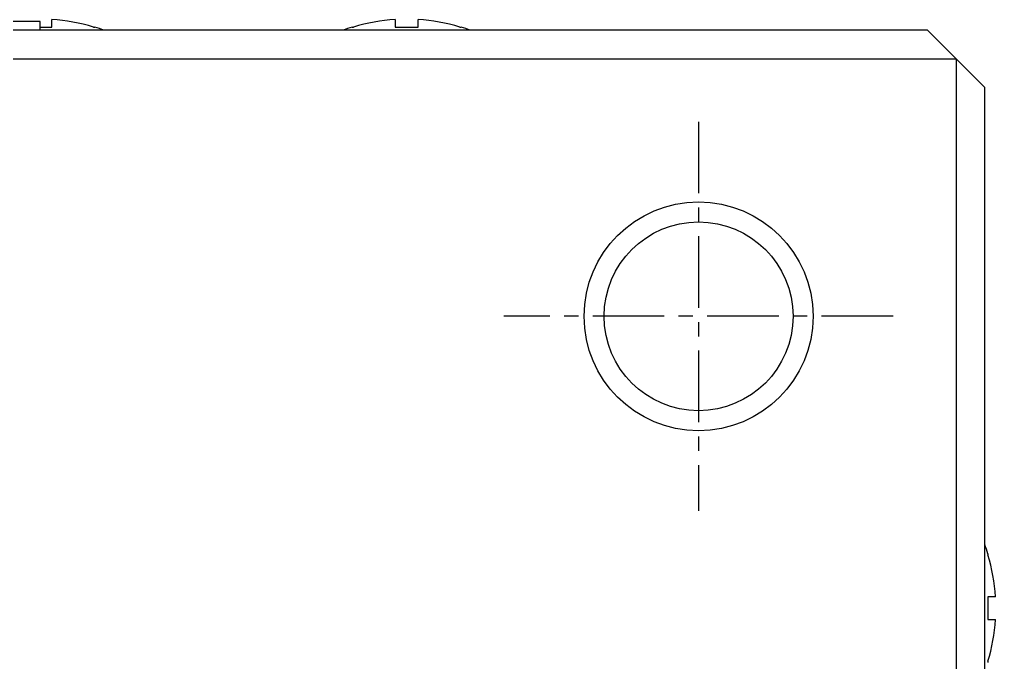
# Model space of a CAD drawing. Extents: x 79 to 238, y 76 to 229.
# Drawn here: x 205.59 to 222.64, y 193.9 to 205.14 of the extents above; entities that cross this region are included whole.
import ezdxf

# ---------------------------------------------------------------- set-up
doc = ezdxf.new("R2010")
doc.units = 0
doc.linetypes.add('CENTER', pattern=[2, 1.25, -0.25, 0.25, -0.25])
doc.layers.get('0').update_dxf_attribs({"linetype": 'CONTINUOUS'})
doc.layers.add('CENTER', color=1, linetype='CENTER')

msp = doc.modelspace()

# ---------------------------------------------------------------- linework, layer by layer
at = {"color": 7, "linetype": 'CONTINUOUS'}
for p, q in [((206.151, 205.009), (206.151, 205.14)), ((212.151, 205.14), (212.151, 205.009)), ((212.551, 205.009), (212.551, 205.14)), ((221.451, 204.953), (199.451, 204.953)), ((205.951, 205.103), (203.951, 205.103)), ((205.951, 205.103), (205.751, 205.103)), ((205.951, 204.953), (205.951, 205.103)), ((205.951, 205.009), (206.151, 205.009)), ((206.88, 205.009), (206.901, 205.009)), ((206.88, 205.009), (206.901, 205.009)), ((211.401, 205.009), (211.422, 205.009)), ((211.401, 205.009), (211.422, 205.009)), ((212.151, 205.009), (212.551, 205.009)), ((213.28, 205.009), (213.301, 205.009)), ((213.28, 205.009), (213.301, 205.009)), ((221.451, 204.953), (221.951, 204.453)), ((162.951, 204.453), (221.951, 204.453)), ((221.951, 204.453), (221.951, 145.453)), ((221.951, 204.453), (222.451, 203.953)), ((222.451, 145.953), (222.451, 203.953)), ((222.507, 195.803), (222.507, 195.782)), ((222.638, 195.053), (222.507, 195.053)), ((222.507, 195.053), (222.507, 194.653)), ((222.507, 194.653), (222.638, 194.653)), ((222.507, 193.924), (222.507, 193.903))]:
    msp.add_line(p, q, dxfattribs=at)
at = {"color": 3, "linetype": 'CONTINUOUS'}
msp.add_circle((217.451, 199.953), 2, dxfattribs=at)
at = {"color": 7, "linetype": 'CONTINUOUS'}
msp.add_circle((217.451, 199.953), 1.65, dxfattribs=at)
for centre, radius, start, end in [((205.951, 201.953), 3.194, 73.0947, 86.4096), ((212.351, 201.953), 3.194, 93.5904, 106.9053), ((212.351, 201.953), 3.194, 73.0947, 86.4096), ((205.951, 201.953), 3.2, 69.6359, 72.73), ((212.351, 201.953), 3.2, 107.27, 110.3641), ((212.351, 201.953), 3.2, 69.6359, 72.73), ((219.451, 194.853), 3.2, 17.27, 20.3641), ((219.451, 194.853), 3.194, 3.5904, 16.9053), ((219.451, 194.853), 3.194, 343.0947, 356.4096)]:
    msp.add_arc(centre, radius, start, end, dxfattribs=at)
at = {"layer": 'CENTER', "color": 1, "linetype": 'CENTER'}
for p, q in [((217.451, 203.353), (217.451, 196.553)), ((220.851, 199.953), (214.051, 199.953))]:
    msp.add_line(p, q, dxfattribs=at)

doc.saveas('drawing.dxf')
